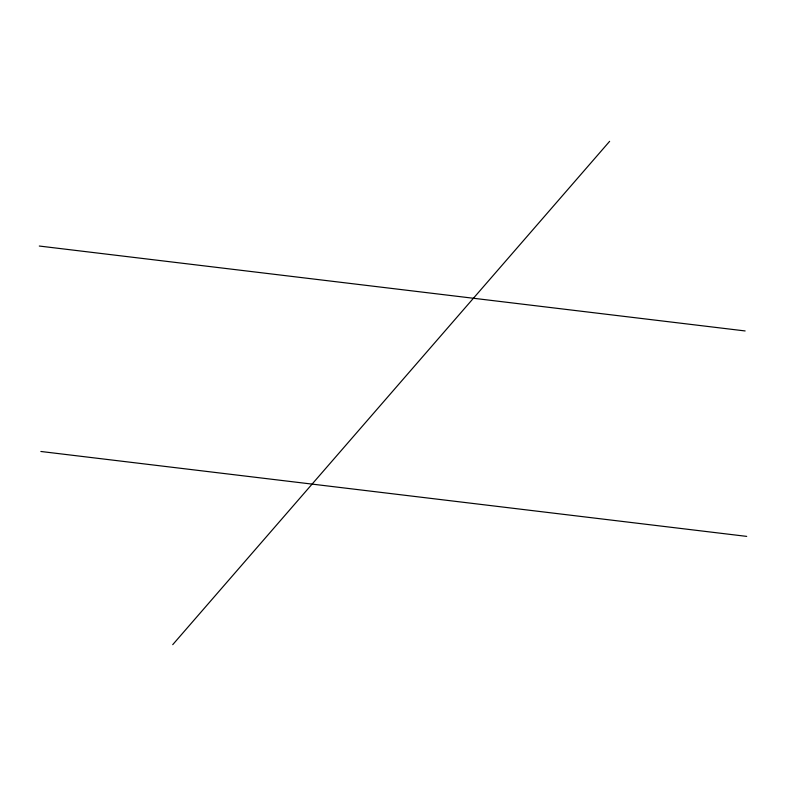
<?xml version="1.0" encoding="UTF-8"?>
<svg xmlns="http://www.w3.org/2000/svg" width="786" height="786" viewBox="0 0 786 786"><rect width="100%" height="100%" fill="white"/><g stroke="black" fill="none" stroke-linecap="round" stroke-linejoin="round"><path stroke-width="1.18" d="M172.724 644.667L609.631 141.333M39.3 246.038L745.138 330.945M40.862 451.478L746.7 536.386"/></g></svg>
